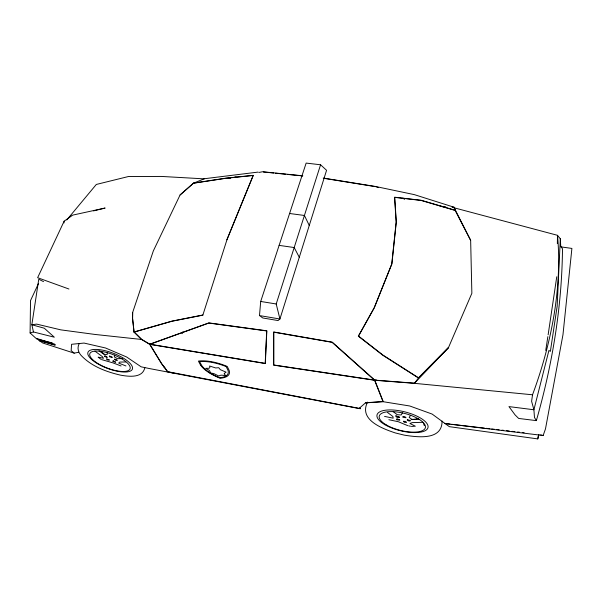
<?xml version="1.0" encoding="UTF-8"?>
<svg xmlns="http://www.w3.org/2000/svg" width="602" height="602" viewBox="0 0 602 602"><rect width="100%" height="100%" fill="white"/><g stroke="black" fill="none" stroke-linecap="round" stroke-linejoin="round"><path stroke-width="0.9" d="M39.326 340.296L54.993 345.239L54.767 344.178L35.804 338.181L30.1 332.959L30.514 300.601L38.4 283.723M132.673 312.393L132.598 318.481L134.073 332.003M556.76 276.754L548.136 334.795M557.347 243.607L557.497 235.314L452.155 207.276M560.312 238.806L557.151 306.283L550.378 351.372L548.911 350.462L533.906 409.759L534.478 417.472L536.352 420.625L518.661 418.443L515.064 414.883L508.953 406.598L533.906 409.759L531.604 401.293L532.529 394.784A352.81 215.102 -54.4 0 0 557.497 235.314L560.312 238.806L560.74 246.316L562.494 248.807A818.276 563.216 -39.3 0 1 536.352 420.625M107.276 352.81L107.126 354.601L104.214 354.518L98.976 350.793M259.492 315.576L260.696 301.459L306.147 163.089L320.573 164.775L326.57 170.298L279.922 319L278.041 320.542L262.773 317.976L259.492 315.576L279.922 319L276.205 303.98L320.573 164.775M63.978 222.951L64.143 221.167L72.722 215.11L105.132 208.036L93.521 210.896M114.515 355.097L114.35 356.888L117.39 358.694L122.575 358.574M545.736 350.454L547.85 336.638M365.489 402.896L383.045 401.692L409.759 405.989L432.123 414.063L449.333 426.66L537.782 438.911L538.218 436.141M442.064 421.061C442.297 440.822 417.036 437.105 404.363 435.156L395.258 432.921C382.706 428.684 358.438 419.993 367.544 402.113M537.782 438.911L538.925 434.463M450.078 424.124L444.524 423.477L543.139 435.509L545.48 428.933L562.968 334.75L571.9 248.423L560.778 246.865M182.158 333.636L182.805 331.875M144.856 367.634C142.614 378.553 128.249 376.551 120.287 375.091C105.869 371.712 90.985 366.159 80.751 355.014C77.914 351.816 77.071 347.143 79.321 343.403M226.864 239.799L253.156 175.491L225.855 178.297L193.377 183.241L180.088 194.935L153.322 250.951L132.643 312.476L132.56 318.563L134.035 332.101L141.508 339.46L149.687 344.344L265.196 363.533L266.701 330.957L208.789 323.056L149.687 344.344L161.524 363.706L167.619 371.818L174.362 373.308M383.045 401.692L374.594 380.261L332.093 342.327L273.639 332.153L273.639 365.136L374.594 380.261L414.372 383.331L448.452 347.647L471.863 293.287L470.651 240.311L453.991 207.397M64.143 221.167L37.625 277.703L68.937 289.02M402.437 412.806L401.218 414.959L397.29 414.725L393.234 411.7M410.459 415.335L409.202 417.487L411.851 419.338L418.902 419.263M66.754 219.963L96.312 184.453L128.452 176.521L161.374 176.431L204.326 178.862M418.465 377.875L448.467 347.58M448.452 347.647L418.435 377.988L382.849 355.278L358.356 336.202L374.173 307.855L391.751 264.037L396.161 222.115L394.566 197.366L421.122 200.443L455.232 210.467M180.058 195.003L193.347 183.332M69.531 217.044L70.878 215.727M193.377 183.241L204.432 178.719L258.092 172.097M30.1 332.959L33.464 331.98L54.331 337.203L44.3 328.225L31.846 324.749L38.754 279.238L43.54 281.631M134.035 332.101L171.909 321.257L202.829 315.162L226.992 239.649L253.284 175.34L225.968 178.147L193.49 183.106M38.453 340.017L42.727 342.974L74.204 353.156L78.651 352.253M202.957 315.004L172.037 321.107L134.148 331.958L141.62 339.317L149.8 344.201L265.332 363.382L266.837 330.799L208.924 322.905L149.8 344.201L161.645 363.57L167.732 371.69L360.523 408.63L359.71 407.9M227.992 178.41L229.813 178.064M258.943 172.443L262.585 171.743L302.798 175.807M227.88 178.553L230.611 178.034M234.246 177.327L236.067 176.98M422.792 422.311L412.242 422.619L409.947 423.492L415.342 426.216L411.444 426.434M374.625 380.133L376.491 380.043M125.758 361.952L119.745 362.088L118.692 363.089L125.961 365.956M440.34 206.298L444.02 206.554M452.298 207.118L454.134 207.246L455.375 210.309L421.265 200.285L394.709 197.208L396.304 221.957L391.894 263.879L374.324 307.697L358.506 336.044L383 355.12L418.593 377.838L414.372 383.331L532.529 394.784M440.205 206.448L445.721 206.832M414.53 383.173L374.737 380.103L273.775 364.985L273.782 331.995L332.244 342.169L374.737 380.103L383.188 401.549L365.625 402.753L359.575 408.036L360.387 408.766L149.206 368.514L141.161 366.829L126.631 356.994L105.568 348.001L84.039 343.065L71.585 344.291L71.149 350.627L74.204 353.156M263.398 171.991L273.684 173.03M275.558 173.218L285.837 174.256M287.711 174.445L297.998 175.491M299.864 175.679L302.671 175.957M141.508 339.46L95.063 334.456L60.832 329.866L36.624 324.109L31.846 324.749L33.464 331.98M451.929 424.335L484.324 428.105M486.175 428.323L489.877 428.752M491.729 428.97L494.505 429.294M496.349 429.504L499.126 429.828M501.902 430.152L503.754 430.37M506.53 430.693L509.307 431.017M512.084 431.341L514.861 431.664M517.637 431.98L519.488 432.198M522.265 432.522L524.116 432.74M289.592 213.499L304.416 215.471L309.262 225.472M279.117 245.375L294.19 247.542L299.284 257.272M323.221 178.049L375.633 186.5L414.319 194.627L454.134 207.246M324.011 178.358L375.497 186.658M260.696 301.459L276.205 303.98M408.69 425.862L410.526 426.246M540.611 434.885L543.139 435.509M36.602 338.986L52.374 342.974M384.55 416.396L393.174 418.179L392.903 416.494L387.568 412.513M388.854 419.722L398.343 421.731L407.772 425.674M39.265 340.785L55.166 344.841M98.149 357.129L103.499 358.273L102.242 356.534L94.935 351.132M121.085 365.978L113.025 362.901L101.648 359.612M375.633 186.5L378.191 187.598M402.926 198.201L404.634 198.931M402.791 198.351L404.499 199.081M98.826 357.671L100.88 359.289M163.428 366.513L164.888 367.679M455.21 210.557L470.636 240.371M423.409 423.296L424.372 425.712M418.382 418.285A16.179 6.095 14 0 1 411.098 419.504M399.593 417.359A16.179 6.095 14 0 1 395.582 415.741M104.47 354.232A14.636 5.109 20.8 0 1 100.85 351.207M224.328 373.375L224.245 374.008L226.149 375.957C223.786 375.52 221.002 374.391 218.827 376.024L213.687 373.526L209.902 372.886L210.015 371.329L208.992 370.207L205.703 368.341L208.917 368.289L209.857 367.724L209.586 366.001L215.697 367.957L218.729 367.709L220.355 369.696L226.126 372.171L224.328 373.375M403.46 421.287L404.333 422.348L406.591 422.491L405.725 421.43L403.46 421.287M114.636 359.206L115.343 360.222L117.352 360.606L116.653 359.59L114.636 359.206M396.267 416.155L396.033 416.622L396.793 417.201L399.164 417.51L399.397 417.051L396.267 416.155M106.727 358.92L107.126 359.853L109.444 360.034L106.727 358.92M407.644 419.662L407.2 420.053L409.014 421.076L410.654 420.715L407.644 419.662M109.715 356.068L109.301 356.354L109.775 356.918L112.333 357.31L109.715 356.068M397.057 418.962L396.447 419.278L396.823 419.842L399.848 420.143L399.472 419.571L397.057 418.962M113.296 360.876L112.717 361.072L113.018 361.591L115.697 362.193L113.296 360.876M403.536 416.471L402.73 416.712L402.904 417.269L406.079 417.773L404.853 416.682L403.536 416.471M105.117 355.932L104.394 356.045L104.53 356.534L107.299 357.332L105.117 355.932M201.565 365.279L199.661 361.719A27.113 9.948 18.5 0 1 226.209 366.648L227.932 370.207A28.911 10.708 19 0 1 219.805 377.763A29.137 10.911 18.3 0 1 201.565 365.279M200.489 364.978L198.412 361.095A28.317 10.392 18.5 0 1 227.247 366.452L229.121 370.328A30.13 11.16 19 0 1 220.144 378.252A30.363 11.378 18.3 0 1 200.489 364.978M384.971 424.749A26.27 9.677 14 0 0 427.412 428.872A26.27 9.677 14 0 0 395.1 410.173A26.27 9.677 14 0 0 384.971 424.749M386.522 425.027A23.771 8.744 14.1 0 0 424.899 428.737A23.771 8.744 14.1 0 0 395.589 411.828A23.771 8.744 14.1 0 0 386.522 425.027M95.282 362.269A23.764 8.112 20.7 0 0 132.116 369.658A23.764 8.112 20.7 0 0 103.085 350.244A23.764 8.112 20.7 0 0 95.282 362.269M96.531 362.667A21.499 7.329 20.7 0 0 129.836 369.319A21.499 7.329 20.7 0 0 103.514 351.771A21.499 7.329 20.7 0 0 96.531 362.667"/></g></svg>
